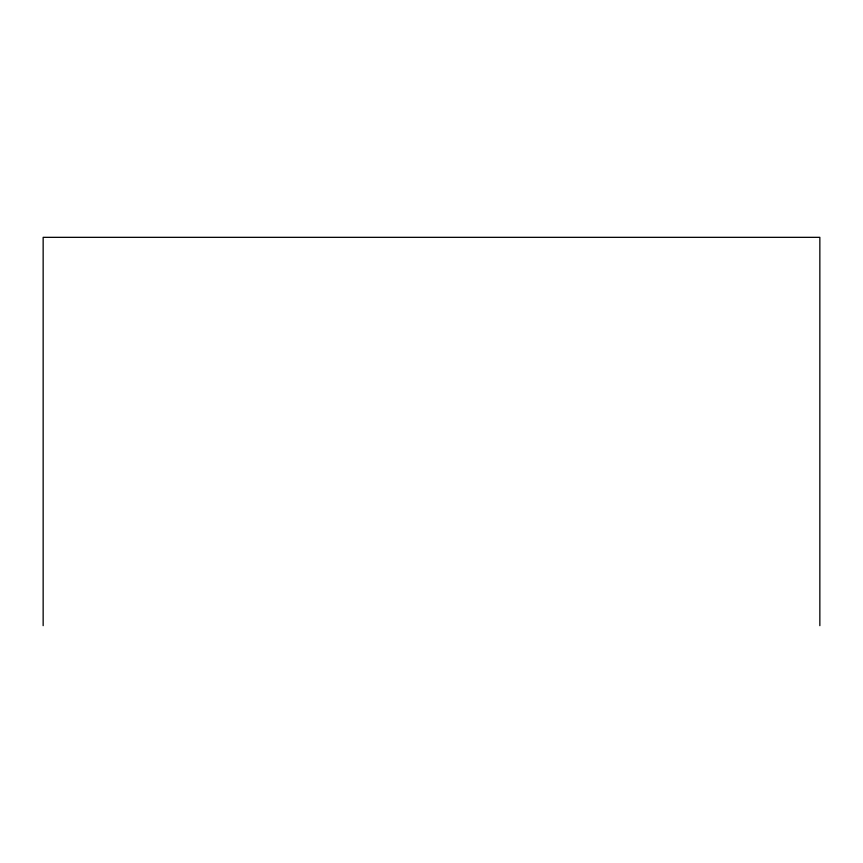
<?xml version="1.0" encoding="UTF-8"?>
<svg xmlns="http://www.w3.org/2000/svg" width="863" height="863" viewBox="0 0 863 863"><rect width="100%" height="100%" fill="white"/><g stroke="black" fill="none" stroke-linecap="round" stroke-linejoin="round"><path stroke-width="1.29" d="M819.85 625.664L819.85 237.336L43.15 237.336L43.15 625.664"/></g></svg>
